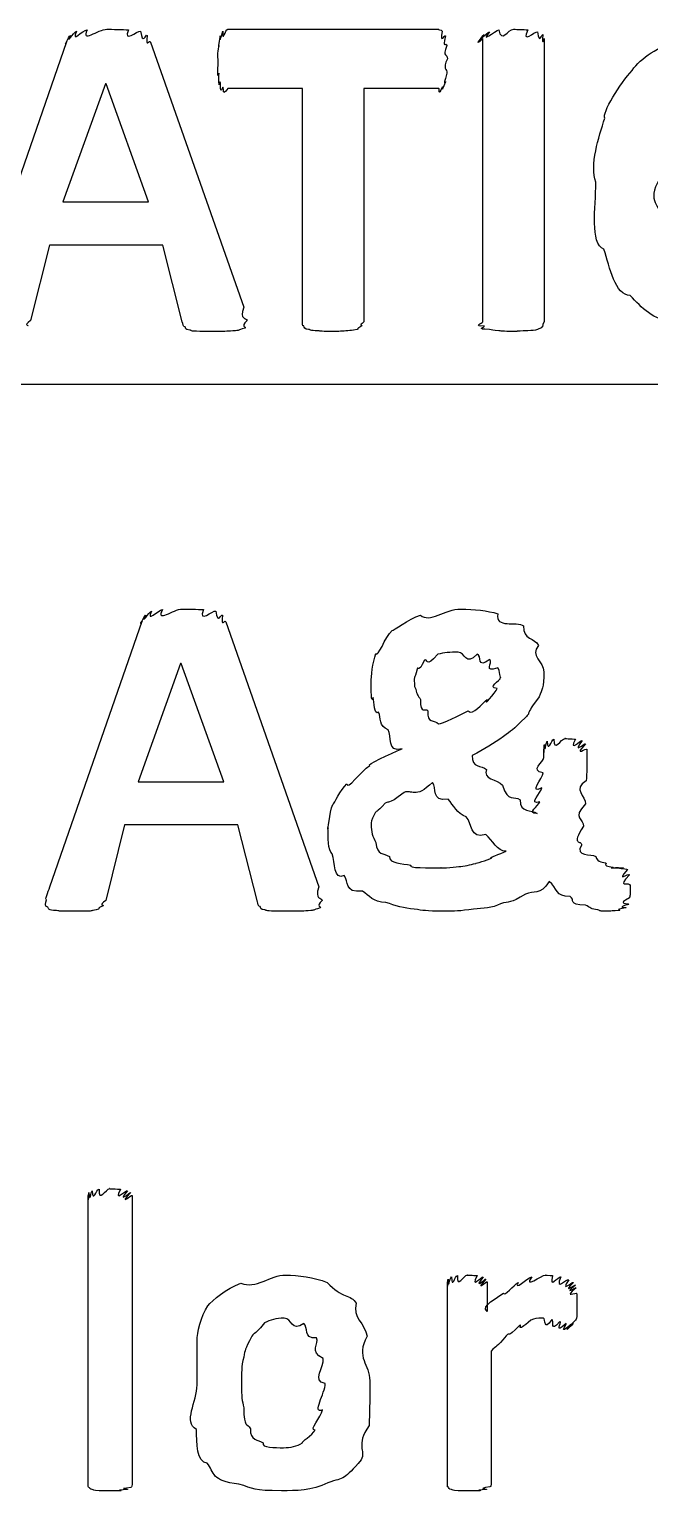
# Model space of a CAD drawing. Header units: millimetres. Extents: x 0 to 216, y 0 to 279.
# Drawn here: x 22.14 to 27.22, y 231.02 to 242.97 of the extents above; entities that cross this region are included whole.
import ezdxf

# ---------------------------------------------------------------- set-up
doc = ezdxf.new("R2010")
doc.units = ezdxf.units.MM
doc.layers.get('0').update_dxf_attribs({"linetype": 'CONTINUOUS'})

msp = doc.modelspace()

# ---------------------------------------------------------------- linework, layer by layer
at = {"color": 0}
for p, q in [((23.7657, 242.966), (25.4909, 242.966)), ((21.6972, 240.695), (22.4524, 242.867)), ((23.1359, 242.861), (23.8966, 240.695)), ((25.8506, 240.574), (25.8506, 242.889)), ((26.3522, 242.889), (26.3522, 240.574)), ((25.5626, 242.723), (25.5626, 242.723)), ((22.7666, 242.52), (22.4193, 241.555)), ((22.7721, 242.52), (22.7666, 242.52)), ((23.1194, 241.555), (22.7721, 242.52)), ((24.3775, 242.481), (23.7657, 242.481)), ((24.3775, 240.574), (24.3775, 242.481)), ((25.4909, 242.481), (24.8791, 242.481)), ((24.8791, 242.481), (24.8791, 240.574)), ((22.4193, 241.555), (23.1194, 241.555)), ((22.3091, 241.202), (22.1547, 240.585)), ((23.2351, 241.202), (22.3091, 241.202)), ((23.395, 240.574), (23.2351, 241.202)), ((12.7, 240.065), (203.2, 240.065)), ((22.3118, 235.957), (23.067, 238.129)), ((23.7505, 238.124), (24.5112, 235.957)), ((23.3812, 237.782), (23.0339, 236.817)), ((23.3867, 237.782), (23.3812, 237.782)), ((23.7339, 236.817), (23.3867, 237.782)), ((25.2911, 237.649), (25.2911, 237.649)), ((26.3495, 237.016), (26.3495, 237.082)), ((26.7022, 237.082), (26.7022, 237.021)), ((23.0339, 236.817), (23.7339, 236.817)), ((22.9237, 236.464), (22.7693, 235.847)), ((23.8497, 236.464), (22.9237, 236.464)), ((24.0096, 235.836), (23.8497, 236.464)), ((24.5856, 236.442), (24.5856, 236.442)), ((24.9384, 236.464), (24.9384, 236.464)), ((22.626, 231.078), (22.626, 233.437)), ((22.9843, 233.437), (22.9843, 231.078)), ((25.5612, 231.078), (25.5612, 232.731)), ((25.8864, 232.731), (25.8864, 232.489)), ((26.6196, 232.549), (26.6196, 232.549)), ((25.9195, 232.164), (25.9195, 231.078)), ((24.5635, 231.899), (24.5635, 231.899)), ((24.9273, 231.921), (24.9273, 231.921))]:
    msp.add_line(p, q, dxfattribs=at)
for points in [[(22.48, 242.916), (22.4386, 242.83), (22.5075, 242.941), (22.5296, 242.95)], [(22.5296, 242.95), (22.4827, 242.845), (22.5805, 242.961), (22.6177, 242.961)], [(22.6177, 242.961), (22.5599, 242.848), (22.7114, 242.966), (22.7776, 242.966)], [(22.7776, 242.966), (22.8176, 242.966), (22.9099, 242.963), (22.954, 242.961)], [(22.954, 242.961), (22.9058, 242.845), (23.0312, 242.956), (23.0532, 242.95)], [(23.0532, 242.95), (23.0711, 242.83), (23.0973, 242.93), (23.1083, 242.916)], [(23.705, 242.911), (23.6995, 242.83), (23.7188, 242.941), (23.7271, 242.95)], [(23.7271, 242.95), (23.7174, 242.848), (23.7505, 242.966), (23.7657, 242.966)], [(25.4909, 242.966), (25.4813, 242.966), (25.5102, 242.961), (25.5185, 242.95)], [(25.5185, 242.95), (25.4992, 242.83), (25.5378, 242.929), (25.5461, 242.911)], [(25.8506, 242.889), (25.7624, 242.807), (25.8534, 242.911), (25.8616, 242.922)], [(25.8616, 242.922), (25.7803, 242.83), (25.8864, 242.94), (25.9057, 242.944)], [(25.9057, 242.944), (25.8203, 242.841), (25.9526, 242.956), (25.9829, 242.961)], [(25.9829, 242.961), (26.0008, 242.848), (26.056, 242.966), (26.1042, 242.966)], [(26.1042, 242.966), (26.0959, 242.966), (26.1896, 242.963), (26.2199, 242.961)], [(26.2199, 242.961), (26.1593, 242.841), (26.2778, 242.951), (26.2971, 242.944)], [(26.2971, 242.944), (26.3164, 242.83), (26.3329, 242.933), (26.3412, 242.922)], [(26.3412, 242.922), (26.3315, 242.807), (26.3522, 242.9), (26.3522, 242.889)], [(22.4524, 242.867), (22.4166, 242.804), (22.4689, 242.906), (22.48, 242.916)], [(23.1083, 242.916), (23.0932, 242.804), (23.1276, 242.886), (23.1359, 242.861)], [(23.6885, 242.723), (23.6802, 242.731), (23.6898, 242.804), (23.694, 242.834)], [(23.694, 242.834), (23.6885, 242.792), (23.7009, 242.892), (23.705, 242.911)], [(25.5461, 242.911), (25.5144, 242.792), (25.5571, 242.867), (25.5571, 242.834)], [(25.5571, 242.834), (25.5185, 242.731), (25.5626, 242.768), (25.5626, 242.723)], [(27.0729, 242.63), (27.1391, 242.734), (27.2948, 242.823), (27.4423, 242.878)], [(23.694, 242.608), (23.6802, 242.525), (23.6885, 242.679), (23.6885, 242.723)], [(25.5626, 242.723), (25.5185, 242.642), (25.5598, 242.641), (25.5571, 242.608)], [(23.705, 242.536), (23.6885, 242.462), (23.6968, 242.577), (23.694, 242.608)], [(25.5571, 242.608), (25.5144, 242.462), (25.553, 242.554), (25.5461, 242.536)], [(26.847, 242.238), (26.8222, 242.282), (26.9737, 242.522), (27.0729, 242.63)], [(23.7271, 242.492), (23.6995, 242.426), (23.7119, 242.517), (23.705, 242.536)], [(23.7657, 242.481), (23.7174, 242.407), (23.7381, 242.484), (23.7271, 242.492)], [(25.5185, 242.492), (25.4813, 242.407), (25.502, 242.481), (25.4909, 242.481)], [(25.5461, 242.536), (25.4992, 242.426), (25.5295, 242.503), (25.5185, 242.492)], [(26.7753, 241.715), (26.7229, 241.855), (26.7987, 242.084), (26.847, 242.238)], [(27.2934, 241.737), (27.1859, 241.562), (27.3017, 241.518), (27.321, 241.423)], [(26.8414, 241.169), (26.7229, 241.216), (26.7753, 241.505), (26.7753, 241.715)], [(27.0564, 240.789), (26.9324, 240.794), (26.8883, 241.017), (26.8414, 241.169)], [(27.4092, 240.568), (27.2411, 240.592), (27.1515, 240.69), (27.0564, 240.789)], [(23.8966, 240.695), (23.858, 240.585), (23.92, 240.614), (23.9241, 240.585)], [(22.1547, 240.585), (22.09, 240.537), (22.1437, 240.552), (22.1327, 240.541)], [(23.417, 240.535), (23.3977, 240.532), (23.4018, 240.558), (23.395, 240.574)], [(23.4556, 240.508), (23.4129, 240.51), (23.4239, 240.524), (23.417, 240.535)], [(23.9241, 240.585), (23.8649, 240.53), (23.9214, 240.538), (23.9076, 240.524)], [(24.3885, 240.541), (24.3748, 240.537), (24.3775, 240.563), (24.3775, 240.574)], [(24.4271, 240.513), (24.3899, 240.514), (24.3954, 240.53), (24.3885, 240.541)], [(24.8626, 240.541), (24.8088, 240.514), (24.8419, 240.52), (24.824, 240.513)], [(24.8791, 240.574), (24.8267, 240.537), (24.8736, 240.552), (24.8626, 240.541)], [(25.8616, 240.541), (25.7624, 240.537), (25.8506, 240.563), (25.8506, 240.574)], [(25.9057, 240.513), (25.7803, 240.514), (25.8727, 240.53), (25.8616, 240.541)], [(26.3412, 240.541), (26.3164, 240.514), (26.3192, 240.52), (26.2971, 240.513)], [(26.3522, 240.574), (26.3315, 240.537), (26.3481, 240.552), (26.3412, 240.541)], [(23.5383, 240.497), (23.4501, 240.499), (23.4735, 240.503), (23.4556, 240.508)], [(23.6871, 240.497), (23.5231, 240.497), (23.5741, 240.497), (23.5383, 240.497)], [(23.8304, 240.502), (23.7657, 240.497), (23.7491, 240.497), (23.6871, 240.497)], [(23.9076, 240.524), (23.8359, 240.503), (23.8662, 240.505), (23.8304, 240.502)], [(24.5043, 240.502), (24.4299, 240.503), (24.4492, 240.509), (24.4271, 240.513)], [(24.6255, 240.497), (24.4933, 240.497), (24.5374, 240.498), (24.5043, 240.502)], [(24.7468, 240.502), (24.7055, 240.497), (24.6724, 240.497), (24.6255, 240.497)], [(24.824, 240.513), (24.7716, 240.503), (24.7799, 240.505), (24.7468, 240.502)], [(25.9829, 240.502), (25.9347, 240.503), (25.9237, 240.509), (25.9057, 240.513)], [(26.1042, 240.497), (26.0008, 240.497), (26.016, 240.498), (25.9829, 240.502)], [(26.2199, 240.502), (26.0959, 240.497), (26.151, 240.497), (26.1042, 240.497)], [(26.2971, 240.513), (26.2764, 240.503), (26.253, 240.505), (26.2199, 240.502)], [(23.067, 238.129), (23.0312, 238.066), (23.0835, 238.168), (23.0945, 238.179)], [(23.0945, 238.179), (23.0532, 238.092), (23.1221, 238.204), (23.1442, 238.212)], [(23.1442, 238.212), (23.0973, 238.107), (23.1951, 238.223), (23.2324, 238.223)], [(23.2324, 238.223), (23.1745, 238.11), (23.3261, 238.228), (23.3922, 238.228)], [(23.3922, 238.228), (23.4322, 238.228), (23.5245, 238.226), (23.5686, 238.223)], [(23.5686, 238.223), (23.5204, 238.107), (23.6457, 238.219), (23.6678, 238.212)], [(23.6678, 238.212), (23.6857, 238.092), (23.7119, 238.192), (23.7229, 238.179)], [(23.7229, 238.179), (23.7078, 238.066), (23.7422, 238.148), (23.7505, 238.124)], [(25.1092, 238.052), (25.1147, 238.048), (25.2484, 238.148), (25.3407, 238.179)], [(25.3407, 238.179), (25.4152, 238.11), (25.5419, 238.228), (25.6715, 238.228)], [(25.6715, 238.228), (25.779, 238.228), (25.8892, 238.215), (25.9746, 238.19)], [(25.9746, 238.19), (25.9485, 238.063), (26.129, 238.135), (26.1841, 238.09)], [(24.9769, 237.865), (24.9935, 237.823), (25.05, 238), (25.1092, 238.052)], [(26.1841, 238.09), (26.1758, 237.975), (26.2792, 237.993), (26.3054, 237.931)], [(26.3054, 237.931), (26.231, 237.849), (26.3495, 237.795), (26.3495, 237.716)], [(24.9384, 237.628), (24.9384, 237.677), (24.9508, 237.79), (24.9769, 237.865)], [(25.3738, 237.809), (25.3201, 237.695), (25.327, 237.767), (25.3132, 237.738)], [(25.4841, 237.859), (25.3752, 237.735), (25.4028, 237.832), (25.3738, 237.809)], [(25.6494, 237.876), (25.5846, 237.876), (25.5309, 237.87), (25.4841, 237.859)], [(25.8038, 237.859), (25.7059, 237.757), (25.7073, 237.876), (25.6494, 237.876)], [(25.9085, 237.815), (25.7941, 237.735), (25.8479, 237.848), (25.8038, 237.859)], [(25.9746, 237.749), (25.8492, 237.699), (25.9374, 237.795), (25.9085, 237.815)], [(25.3132, 237.738), (25.2911, 237.64), (25.2911, 237.683), (25.2911, 237.649)], [(25.9691, 237.578), (25.8782, 237.589), (25.9967, 237.639), (25.9967, 237.672)], [(25.9967, 237.672), (25.9967, 237.651), (25.9884, 237.727), (25.9746, 237.749)], [(26.3495, 237.716), (26.3495, 237.578), (26.3357, 237.574), (26.3109, 237.512)], [(24.9549, 237.506), (24.9384, 237.435), (24.9384, 237.586), (24.9384, 237.628)], [(25.2911, 237.649), (25.2911, 237.581), (25.2939, 237.597), (25.3022, 237.573)], [(25.3022, 237.573), (25.3091, 237.53), (25.3256, 237.519), (25.3407, 237.49)], [(25.8864, 237.49), (25.8451, 237.412), (25.954, 237.547), (25.9691, 237.578)], [(24.999, 237.385), (24.9604, 237.357), (24.9659, 237.469), (24.9549, 237.506)], [(25.3407, 237.49), (25.3421, 237.353), (25.3793, 237.429), (25.4014, 237.396)], [(25.7321, 237.396), (25.7679, 237.353), (25.8492, 237.459), (25.8864, 237.49)], [(26.3109, 237.512), (26.1841, 237.338), (26.2516, 237.396), (26.2006, 237.341)], [(25.0762, 237.242), (25.0004, 237.269), (25.021, 237.341), (24.999, 237.385)], [(25.4014, 237.396), (25.3904, 237.287), (25.4565, 237.327), (25.4896, 237.291)], [(25.4896, 237.291), (25.5185, 237.287), (25.666, 237.363), (25.7321, 237.396)], [(26.2006, 237.341), (26.0849, 237.232), (26.0918, 237.237), (26.0187, 237.187)], [(25.1919, 237.087), (25.0624, 237.051), (25.1092, 237.193), (25.0762, 237.242)], [(24.9273, 236.95), (24.8901, 236.952), (25.0927, 237.043), (25.1919, 237.087)], [(26.0187, 237.187), (25.9416, 237.129), (25.8644, 237.083), (25.7652, 237.032)], [(26.3495, 237.082), (26.3495, 237.007), (26.3508, 237.109), (26.355, 237.12)], [(26.355, 237.12), (26.3563, 237.03), (26.366, 237.14), (26.377, 237.148)], [(26.377, 237.148), (26.3826, 237.045), (26.4101, 237.161), (26.4322, 237.164)], [(26.4322, 237.164), (26.4294, 237.051), (26.4886, 237.17), (26.5259, 237.17)], [(26.5259, 237.17), (26.4997, 237.17), (26.5865, 237.167), (26.6085, 237.164)], [(26.6085, 237.164), (26.5479, 237.049), (26.6526, 237.161), (26.6637, 237.153)], [(26.6637, 237.153), (26.5727, 237.034), (26.6871, 237.137), (26.6912, 237.126)], [(26.6912, 237.126), (26.5837, 237.012), (26.7022, 237.1), (26.7022, 237.082)], [(24.7399, 236.801), (24.7399, 236.74), (24.8529, 236.901), (24.9273, 236.95)], [(25.7652, 237.032), (25.761, 236.923), (25.8396, 236.957), (25.8809, 236.916)], [(26.344, 236.889), (26.231, 236.908), (26.3495, 236.974), (26.3495, 237.016)], [(26.7022, 237.021), (26.7022, 236.886), (26.6995, 236.889), (26.6967, 236.823)], [(25.8809, 236.916), (25.8451, 236.842), (25.9691, 236.834), (26.0132, 236.79)], [(26.3329, 236.768), (26.2241, 236.707), (26.3398, 236.848), (26.344, 236.889)], [(24.6242, 236.63), (24.6366, 236.637), (24.6876, 236.748), (24.7399, 236.801)], [(25.2084, 236.729), (25.0555, 236.611), (25.0941, 236.67), (25.0541, 236.641)], [(25.44, 236.812), (25.298, 236.67), (25.2705, 236.758), (25.2084, 236.729)], [(25.5668, 236.674), (25.4262, 236.652), (25.4758, 236.768), (25.44, 236.812)], [(26.0132, 236.79), (26.0546, 236.641), (26.1083, 236.708), (26.1565, 236.668)], [(26.3164, 236.652), (26.2172, 236.626), (26.3288, 236.726), (26.3329, 236.768)], [(26.6967, 236.823), (26.581, 236.758), (26.694, 236.697), (26.6912, 236.635)], [(24.5856, 236.442), (24.5856, 236.398), (24.598, 236.571), (24.6242, 236.63)], [(25.0541, 236.641), (24.9742, 236.556), (24.9838, 236.586), (24.9659, 236.553)], [(25.7156, 236.53), (25.6398, 236.556), (25.6136, 236.626), (25.5668, 236.674)], [(26.1565, 236.668), (26.151, 236.56), (26.2503, 236.591), (26.2944, 236.558)], [(26.2944, 236.558), (26.202, 236.556), (26.3081, 236.619), (26.3164, 236.652)], [(26.6912, 236.635), (26.5727, 236.516), (26.6816, 236.511), (26.6747, 236.454)], [(24.9659, 236.553), (24.9384, 236.493), (24.9384, 236.493), (24.9384, 236.464)], [(25.8754, 236.387), (25.7431, 236.343), (25.7666, 236.482), (25.7156, 236.53)], [(24.6187, 236.227), (24.5856, 236.255), (24.5856, 236.365), (24.5856, 236.442)], [(24.9384, 236.464), (24.9384, 236.412), (24.9508, 236.365), (24.9769, 236.321)], [(26.0408, 236.25), (25.9705, 236.247), (25.9305, 236.339), (25.8754, 236.387)], [(26.6747, 236.454), (26.5617, 236.284), (26.665, 236.346), (26.6581, 236.299)], [(24.9769, 236.321), (24.9893, 236.207), (25.039, 236.238), (25.0872, 236.206)], [(25.925, 236.194), (25.8713, 236.185), (26.0036, 236.23), (26.0408, 236.25)], [(26.6581, 236.299), (26.5989, 236.2), (26.7408, 236.23), (26.7739, 236.206)], [(24.7179, 236.051), (24.6324, 236.004), (24.6435, 236.161), (24.6187, 236.227)], [(25.0872, 236.206), (25.0844, 236.145), (25.1933, 236.152), (25.2636, 236.134)], [(25.2636, 236.134), (25.2277, 236.112), (25.4193, 236.112), (25.5116, 236.112)], [(25.5116, 236.112), (25.4854, 236.112), (25.6067, 236.115), (25.655, 236.123)], [(25.655, 236.123), (25.6991, 236.125), (25.7486, 236.139), (25.7927, 236.15)], [(25.7927, 236.15), (25.79, 236.148), (25.8837, 236.175), (25.925, 236.194)], [(26.7739, 236.206), (26.7863, 236.152), (26.84, 236.164), (26.8621, 236.15)], [(26.8621, 236.15), (26.8304, 236.123), (26.9021, 236.124), (26.9172, 236.117)], [(26.9172, 236.117), (26.8635, 236.112), (26.9503, 236.112), (26.9613, 236.112)], [(24.8667, 235.924), (24.7137, 235.905), (24.7578, 236.003), (24.7179, 236.051)], [(26.3936, 236.001), (26.3164, 235.883), (26.2668, 235.93), (26.2006, 235.897)], [(26.5644, 235.88), (26.4445, 235.872), (26.4597, 235.953), (26.3936, 236.001)], [(26.9613, 236.112), (26.8897, 236.112), (26.9889, 236.112), (26.9999, 236.112)], [(26.9999, 236.112), (26.9145, 236.112), (27.0247, 236.107), (27.033, 236.101)], [(27.033, 236.101), (26.9296, 235.979), (27.0454, 236.079), (27.0495, 236.057)], [(27.0495, 236.057), (26.9365, 235.938), (27.055, 236.008), (27.055, 235.968)], [(22.2843, 235.853), (22.2705, 235.847), (22.2966, 235.913), (22.3118, 235.957)], [(24.5112, 235.957), (24.4726, 235.847), (24.5346, 235.876), (24.5387, 235.847)], [(25.0596, 235.831), (24.9494, 235.832), (24.9246, 235.887), (24.8667, 235.924)], [(26.2006, 235.897), (26.0697, 235.821), (26.0697, 235.841), (25.9967, 235.82)], [(26.6912, 235.809), (26.5396, 235.81), (26.6113, 235.85), (26.5644, 235.88)], [(27.055, 235.968), (27.055, 235.854), (27.0523, 235.891), (27.0495, 235.869)], [(22.2953, 235.792), (22.2636, 235.795), (22.2801, 235.826), (22.2843, 235.853)], [(22.3669, 235.765), (22.2898, 235.766), (22.3091, 235.777), (22.2953, 235.792)], [(22.4992, 235.759), (22.3559, 235.759), (22.4, 235.76), (22.3669, 235.765)], [(22.6315, 235.759), (22.5833, 235.759), (22.5544, 235.759), (22.4992, 235.759)], [(22.7087, 235.776), (22.6494, 235.762), (22.6646, 235.762), (22.6315, 235.759)], [(22.7473, 235.803), (22.6866, 235.777), (22.7266, 235.782), (22.7087, 235.776)], [(22.7693, 235.847), (22.7046, 235.799), (22.7583, 235.814), (22.7473, 235.803)], [(24.0316, 235.797), (24.0123, 235.795), (24.0164, 235.821), (24.0096, 235.836)], [(24.0702, 235.77), (24.0275, 235.773), (24.0385, 235.786), (24.0316, 235.797)], [(24.1529, 235.759), (24.0647, 235.762), (24.0881, 235.766), (24.0702, 235.77)], [(24.3017, 235.759), (24.1377, 235.759), (24.1887, 235.759), (24.1529, 235.759)], [(24.445, 235.765), (24.3803, 235.759), (24.3637, 235.759), (24.3017, 235.759)], [(24.5222, 235.786), (24.4505, 235.766), (24.4808, 235.767), (24.445, 235.765)], [(24.5387, 235.847), (24.4795, 235.792), (24.536, 235.8), (24.5222, 235.786)], [(25.2911, 235.776), (25.2098, 235.781), (25.1327, 235.804), (25.0596, 235.831)], [(25.5392, 235.759), (25.3711, 235.759), (25.3711, 235.765), (25.2911, 235.776)], [(25.7762, 235.776), (25.6577, 235.759), (25.6232, 235.759), (25.5392, 235.759)], [(25.9967, 235.82), (25.9264, 235.781), (25.8534, 235.786), (25.7762, 235.776)], [(26.7904, 235.77), (26.7353, 235.773), (26.7312, 235.789), (26.6912, 235.809)], [(26.8731, 235.759), (26.7904, 235.759), (26.8194, 235.762), (26.7904, 235.77)], [(26.9668, 235.765), (26.8525, 235.759), (26.9089, 235.759), (26.8731, 235.759)], [(27.022, 235.786), (26.9034, 235.77), (26.9916, 235.771), (26.9668, 235.765)], [(27.044, 235.814), (26.9255, 235.784), (27.033, 235.793), (27.022, 235.786)], [(27.0495, 235.869), (26.9338, 235.81), (27.0468, 235.828), (27.044, 235.814)], [(22.6591, 233.475), (22.6618, 233.371), (22.6921, 233.487), (22.7142, 233.487)], [(22.7142, 233.487), (22.7101, 233.373), (22.7693, 233.492), (22.8024, 233.492)], [(22.8024, 233.492), (22.7803, 233.492), (22.8685, 233.489), (22.8906, 233.487)], [(22.8906, 233.487), (22.8272, 233.371), (22.9347, 233.482), (22.9457, 233.475)], [(22.626, 233.437), (22.626, 233.345), (22.6274, 233.451), (22.6315, 233.459)], [(22.6315, 233.459), (22.637, 233.36), (22.6481, 233.472), (22.6591, 233.475)], [(22.9457, 233.475), (22.8534, 233.36), (22.9691, 233.466), (22.9733, 233.459)], [(22.9733, 233.459), (22.8644, 233.345), (22.9843, 233.444), (22.9843, 233.437)], [(23.8745, 232.72), (23.993, 232.668), (24.1171, 232.786), (24.2383, 232.786)], [(24.2383, 232.786), (24.3458, 232.786), (24.4657, 232.766), (24.5801, 232.726)], [(25.5668, 232.753), (25.5681, 232.654), (25.5791, 232.766), (25.5943, 232.77)], [(25.5943, 232.77), (25.5971, 232.665), (25.6246, 232.781), (25.6439, 232.781)], [(25.6439, 232.781), (25.6384, 232.668), (25.6935, 232.786), (25.7266, 232.786)], [(25.7266, 232.786), (25.7004, 232.786), (25.7817, 232.784), (25.8038, 232.781)], [(25.8038, 232.781), (25.7445, 232.665), (25.8423, 232.777), (25.8534, 232.77)], [(25.8534, 232.77), (25.7666, 232.654), (25.8713, 232.76), (25.8754, 232.753)], [(26.14, 232.726), (26.1014, 232.65), (26.213, 232.762), (26.2503, 232.77)], [(26.2503, 232.77), (26.1786, 232.668), (26.3288, 232.786), (26.366, 232.786)], [(26.366, 232.786), (26.3467, 232.786), (26.3991, 232.784), (26.4211, 232.781)], [(26.4211, 232.781), (26.3908, 232.665), (26.4652, 232.777), (26.4873, 232.77)], [(26.4873, 232.77), (26.439, 232.65), (26.5341, 232.755), (26.5534, 232.748)], [(23.6044, 232.533), (23.6375, 232.58), (23.756, 232.676), (23.8745, 232.72)], [(24.5801, 232.726), (24.6958, 232.591), (24.7758, 232.632), (24.8171, 232.555)], [(25.5612, 232.731), (25.5612, 232.639), (25.5626, 232.745), (25.5668, 232.753)], [(25.8754, 232.753), (25.7776, 232.639), (25.8864, 232.738), (25.8864, 232.731)], [(26.0187, 232.638), (26.027, 232.606), (26.1028, 232.704), (26.14, 232.726)], [(26.5534, 232.748), (26.4763, 232.635), (26.5837, 232.733), (26.592, 232.726)], [(26.592, 232.726), (26.49, 232.621), (26.6044, 232.711), (26.6085, 232.704)], [(26.6085, 232.704), (26.4983, 232.61), (26.614, 232.693), (26.614, 232.682)], [(26.614, 232.682), (26.5011, 232.588), (26.6196, 232.654), (26.6196, 232.632)], [(23.5162, 232.252), (23.5162, 232.304), (23.5452, 232.456), (23.6044, 232.533)], [(24.8171, 232.555), (24.7799, 232.441), (24.8901, 232.391), (24.9053, 232.285)], [(25.8864, 232.489), (25.8258, 232.533), (25.9774, 232.601), (26.0187, 232.638)], [(26.6196, 232.632), (26.6196, 232.547), (26.6196, 232.585), (26.6196, 232.549)], [(26.6196, 232.549), (26.6196, 232.478), (26.6196, 232.489), (26.6196, 232.467)], [(24.2273, 232.434), (24.1625, 232.434), (24.1116, 232.42), (24.0675, 232.395)], [(24.3871, 232.39), (24.2879, 232.315), (24.2893, 232.434), (24.2273, 232.434)], [(26.2447, 232.417), (26.1042, 232.297), (26.1841, 232.395), (26.151, 232.373)], [(26.344, 232.434), (26.2847, 232.434), (26.2778, 232.428), (26.2447, 232.417)], [(26.4156, 232.423), (26.344, 232.315), (26.3688, 232.434), (26.344, 232.434)], [(26.4818, 232.406), (26.3908, 232.304), (26.4404, 232.418), (26.4156, 232.423)], [(26.6085, 232.417), (26.49, 232.293), (26.5989, 232.397), (26.592, 232.39)], [(26.6196, 232.467), (26.6196, 232.434), (26.6154, 232.428), (26.6085, 232.417)], [(24.0675, 232.395), (23.96, 232.264), (23.9916, 232.332), (23.9627, 232.285)], [(24.4919, 232.274), (24.3761, 232.26), (24.4312, 232.363), (24.3871, 232.39)], [(26.151, 232.373), (26.038, 232.257), (26.0808, 232.326), (26.0408, 232.29)], [(26.5314, 232.39), (26.428, 232.293), (26.4997, 232.402), (26.4818, 232.406)], [(26.57, 232.384), (26.457, 232.282), (26.5452, 232.385), (26.5314, 232.39)], [(26.592, 232.39), (26.479, 232.282), (26.581, 232.384), (26.57, 232.384)], [(23.5162, 231.888), (23.5162, 231.967), (23.5162, 232.142), (23.5162, 232.252)], [(23.9627, 232.285), (23.9021, 232.169), (23.9103, 232.18), (23.8966, 232.114)], [(24.547, 232.103), (24.4271, 232.161), (24.5167, 232.225), (24.4919, 232.274)], [(24.9053, 232.285), (24.8088, 232.11), (24.9273, 232.056), (24.9273, 231.921)], [(26.0408, 232.29), (25.9608, 232.187), (25.9636, 232.215), (25.9195, 232.164)], [(23.8966, 232.114), (23.8759, 232.04), (23.88, 231.983), (23.88, 231.91)], [(24.5635, 231.899), (24.4492, 231.915), (24.558, 232.04), (24.547, 232.103)], [(23.5107, 231.524), (23.3977, 231.581), (23.5162, 231.752), (23.5162, 231.888)], [(23.88, 231.91), (23.8759, 231.775), (23.8855, 231.767), (23.8966, 231.701)], [(24.5415, 231.684), (24.4492, 231.647), (24.5635, 231.822), (24.5635, 231.899)], [(24.9273, 231.921), (24.9273, 231.724), (24.9246, 231.667), (24.9218, 231.557)], [(23.8966, 231.701), (23.8979, 231.53), (23.9255, 231.581), (23.9517, 231.53)], [(24.4808, 231.519), (24.423, 231.519), (24.5305, 231.621), (24.5415, 231.684)], [(23.5989, 231.249), (23.5121, 231.25), (23.5107, 231.417), (23.5107, 231.524)], [(23.9517, 231.53), (23.9489, 231.43), (24.0123, 231.443), (24.0564, 231.414)], [(24.3761, 231.414), (24.3678, 231.426), (24.4547, 231.474), (24.4808, 231.519)], [(24.9218, 231.557), (24.8061, 231.389), (24.8998, 231.356), (24.8557, 231.276)], [(24.0564, 231.414), (24.0371, 231.375), (24.1556, 231.375), (24.2218, 231.375)], [(24.2218, 231.375), (24.2796, 231.375), (24.332, 231.388), (24.3761, 231.414)], [(23.858, 231.078), (23.6292, 231.1), (23.6568, 231.174), (23.5989, 231.249)], [(24.8557, 231.276), (24.7179, 231.111), (24.7206, 231.133), (24.5856, 231.089)], [(22.6315, 231.05), (22.626, 231.048), (22.626, 231.067), (22.626, 231.078)], [(22.6591, 231.033), (22.637, 231.036), (22.6384, 231.046), (22.6315, 231.05)], [(22.7142, 231.023), (22.6618, 231.025), (22.6729, 231.03), (22.6591, 231.033)], [(22.8024, 231.023), (22.7101, 231.023), (22.739, 231.023), (22.7142, 231.023)], [(22.8906, 231.023), (22.7803, 231.023), (22.8382, 231.023), (22.8024, 231.023)], [(22.9457, 231.033), (22.8272, 231.025), (22.9154, 231.025), (22.8906, 231.023)], [(22.9733, 231.05), (22.8534, 231.036), (22.9595, 231.041), (22.9457, 231.033)], [(22.9843, 231.078), (22.9815, 231.048), (22.9802, 231.057), (22.9733, 231.05)], [(24.2052, 231.023), (23.9793, 231.023), (23.9751, 231.041), (23.858, 231.078)], [(24.5856, 231.089), (24.4492, 231.023), (24.3265, 231.023), (24.2052, 231.023)], [(25.5668, 231.056), (25.5612, 231.051), (25.5612, 231.069), (25.5612, 231.078)], [(25.5943, 231.033), (25.5723, 231.036), (25.5736, 231.048), (25.5668, 231.056)], [(25.6494, 231.023), (25.5971, 231.025), (25.6081, 231.03), (25.5943, 231.033)], [(25.7376, 231.023), (25.6453, 231.023), (25.6742, 231.023), (25.6494, 231.023)], [(25.8258, 231.023), (25.7156, 231.023), (25.7735, 231.023), (25.7376, 231.023)], [(25.8809, 231.033), (25.7624, 231.025), (25.8506, 231.025), (25.8258, 231.023)], [(25.9085, 231.056), (25.7886, 231.036), (25.8947, 231.041), (25.8809, 231.033)], [(25.9195, 231.078), (25.9167, 231.051), (25.9154, 231.062), (25.9085, 231.056)]]:
    msp.add_open_spline(points, degree=3, dxfattribs=at)

doc.saveas('drawing.dxf')
